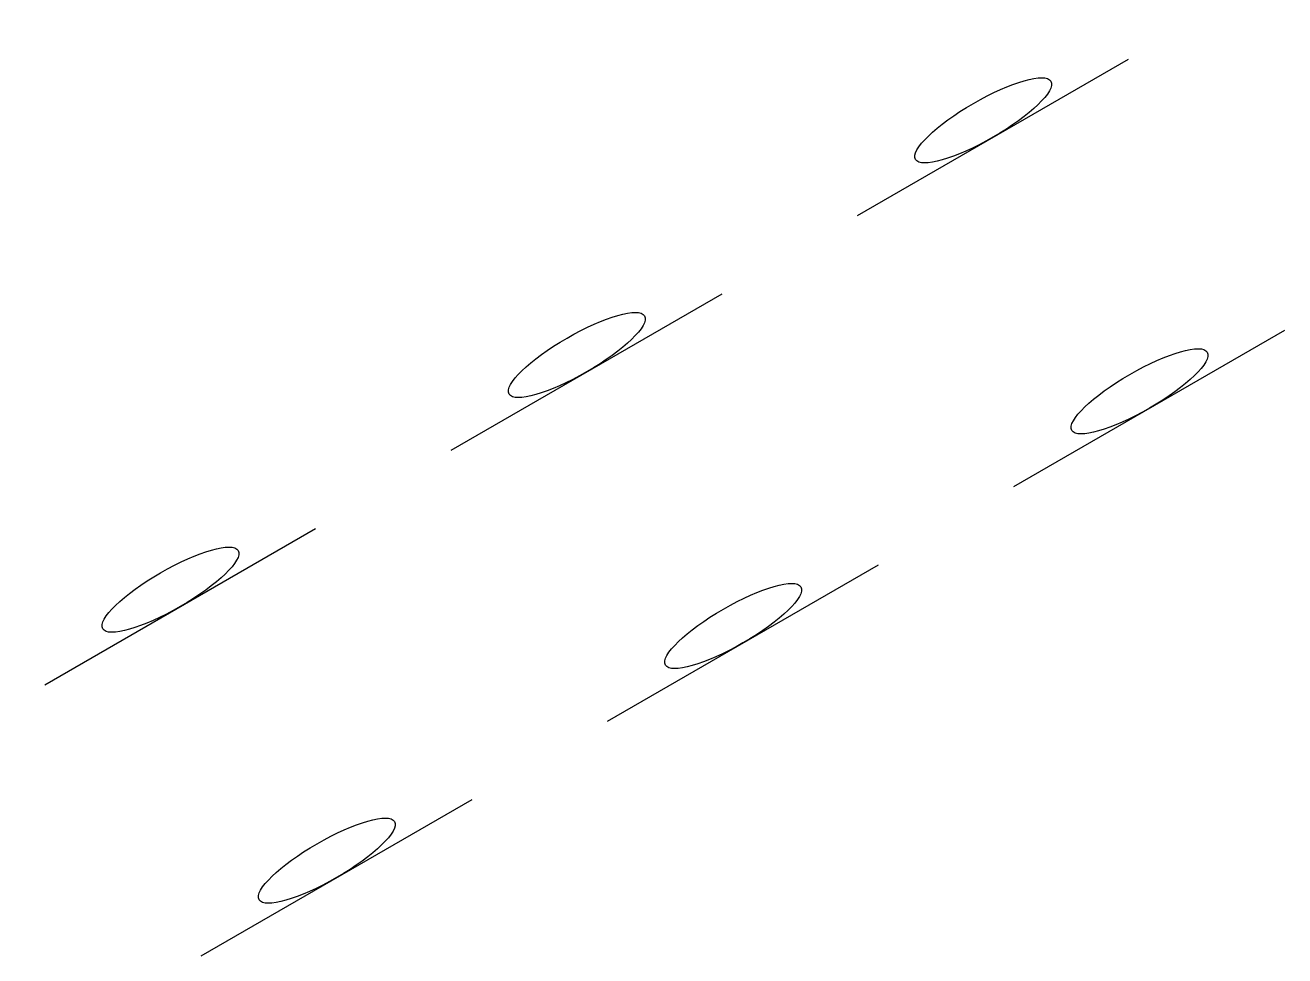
# Model space of a CAD drawing. Header units: millimetres. Extents: x 78 to 239, y 50 to 169.
import ezdxf

# ---------------------------------------------------------------- set-up
doc = ezdxf.new("R2010")
doc.units = ezdxf.units.MM
doc.layers.add('SIGN', color=1, linetype='Continuous', true_color=0x1255bb)

# ---------------------------------------------------------------- blocks, each defined once
blk = doc.blocks.new('MODULE', base_point=(2, 3))
blk.add_line((2, 3), (22, 3))
blk.add_circle((12, 8), 5)

msp = doc.modelspace()

# ---------------------------------------------------------------- block references
at = {"layer": 'SIGN', "xscale": 2, "yscale": 0.5, "rotation": 30, "row_count": 2, "column_count": 3, "row_spacing": 40, "column_spacing": 60}
msp.add_blockref('MODULE', (100, 50), dxfattribs=at)

doc.saveas('drawing.dxf')
